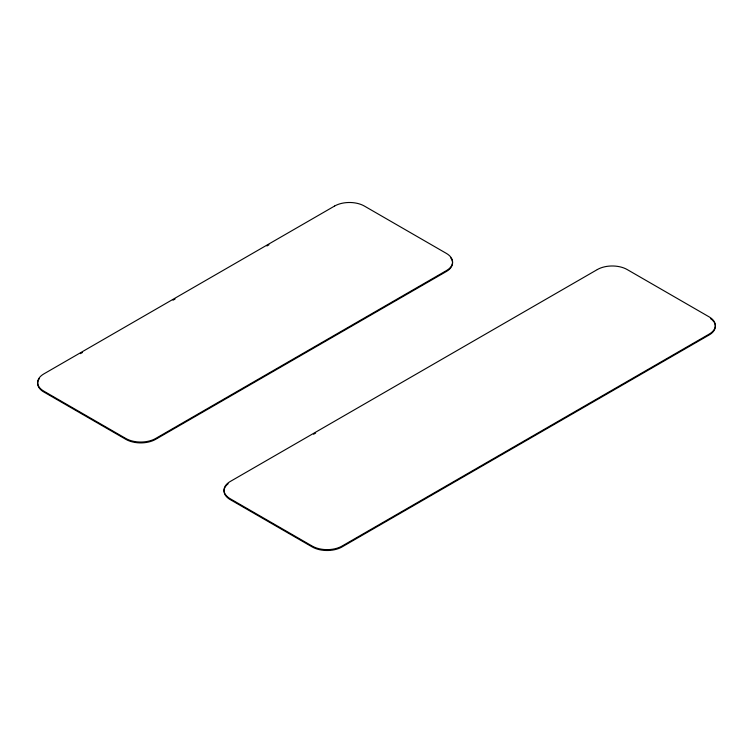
<?xml version="1.0" encoding="UTF-8"?>
<svg xmlns="http://www.w3.org/2000/svg" width="753" height="753" viewBox="0 0 753 753"><rect width="100%" height="100%" fill="white"/><g stroke="black" fill="none" stroke-linecap="round" stroke-linejoin="round"><path stroke-width="1.13" d="M80.42 353.646L82.453 352.479M173.039 300.174L175.063 299.007M266.929 245.967L268.943 244.81M313.596 434.227L315.629 433.06M228.14 483.755A21.084 12.17 0 0 0 230.202 499.597L312.203 546.942A21.084 12.17 0 0 0 342.022 546.942L709.175 334.963A21.084 12.17 0 0 0 714.898 323.865M710.456 318.557A21.084 12.17 0 0 1 712.122 319.884M712.903 320.665A21.084 12.17 0 0 1 713.59 321.493M714.164 322.34A21.084 12.17 0 0 1 714.635 323.206M39.41 378.514A21.084 12.17 0 0 0 43.825 391.993L125.826 439.338A21.084 12.17 0 0 0 155.645 439.338L446.388 271.485A21.084 12.17 0 0 0 450.802 258.006M334.567 206.058L43.825 373.921A21.084 12.17 0 0 0 43.825 391.136L125.826 438.481A21.084 12.17 0 0 0 155.645 438.481L446.388 270.619A21.084 12.17 0 0 0 446.388 253.403L364.386 206.058A21.084 12.17 0 0 0 334.567 206.058M597.355 269.546L230.202 481.515A21.084 12.17 0 0 0 230.202 498.731L312.203 546.076A21.084 12.17 0 0 0 342.022 546.076L709.175 334.106A21.084 12.17 0 0 0 709.175 316.891L627.174 269.546A21.084 12.17 0 0 0 597.355 269.546"/></g></svg>
